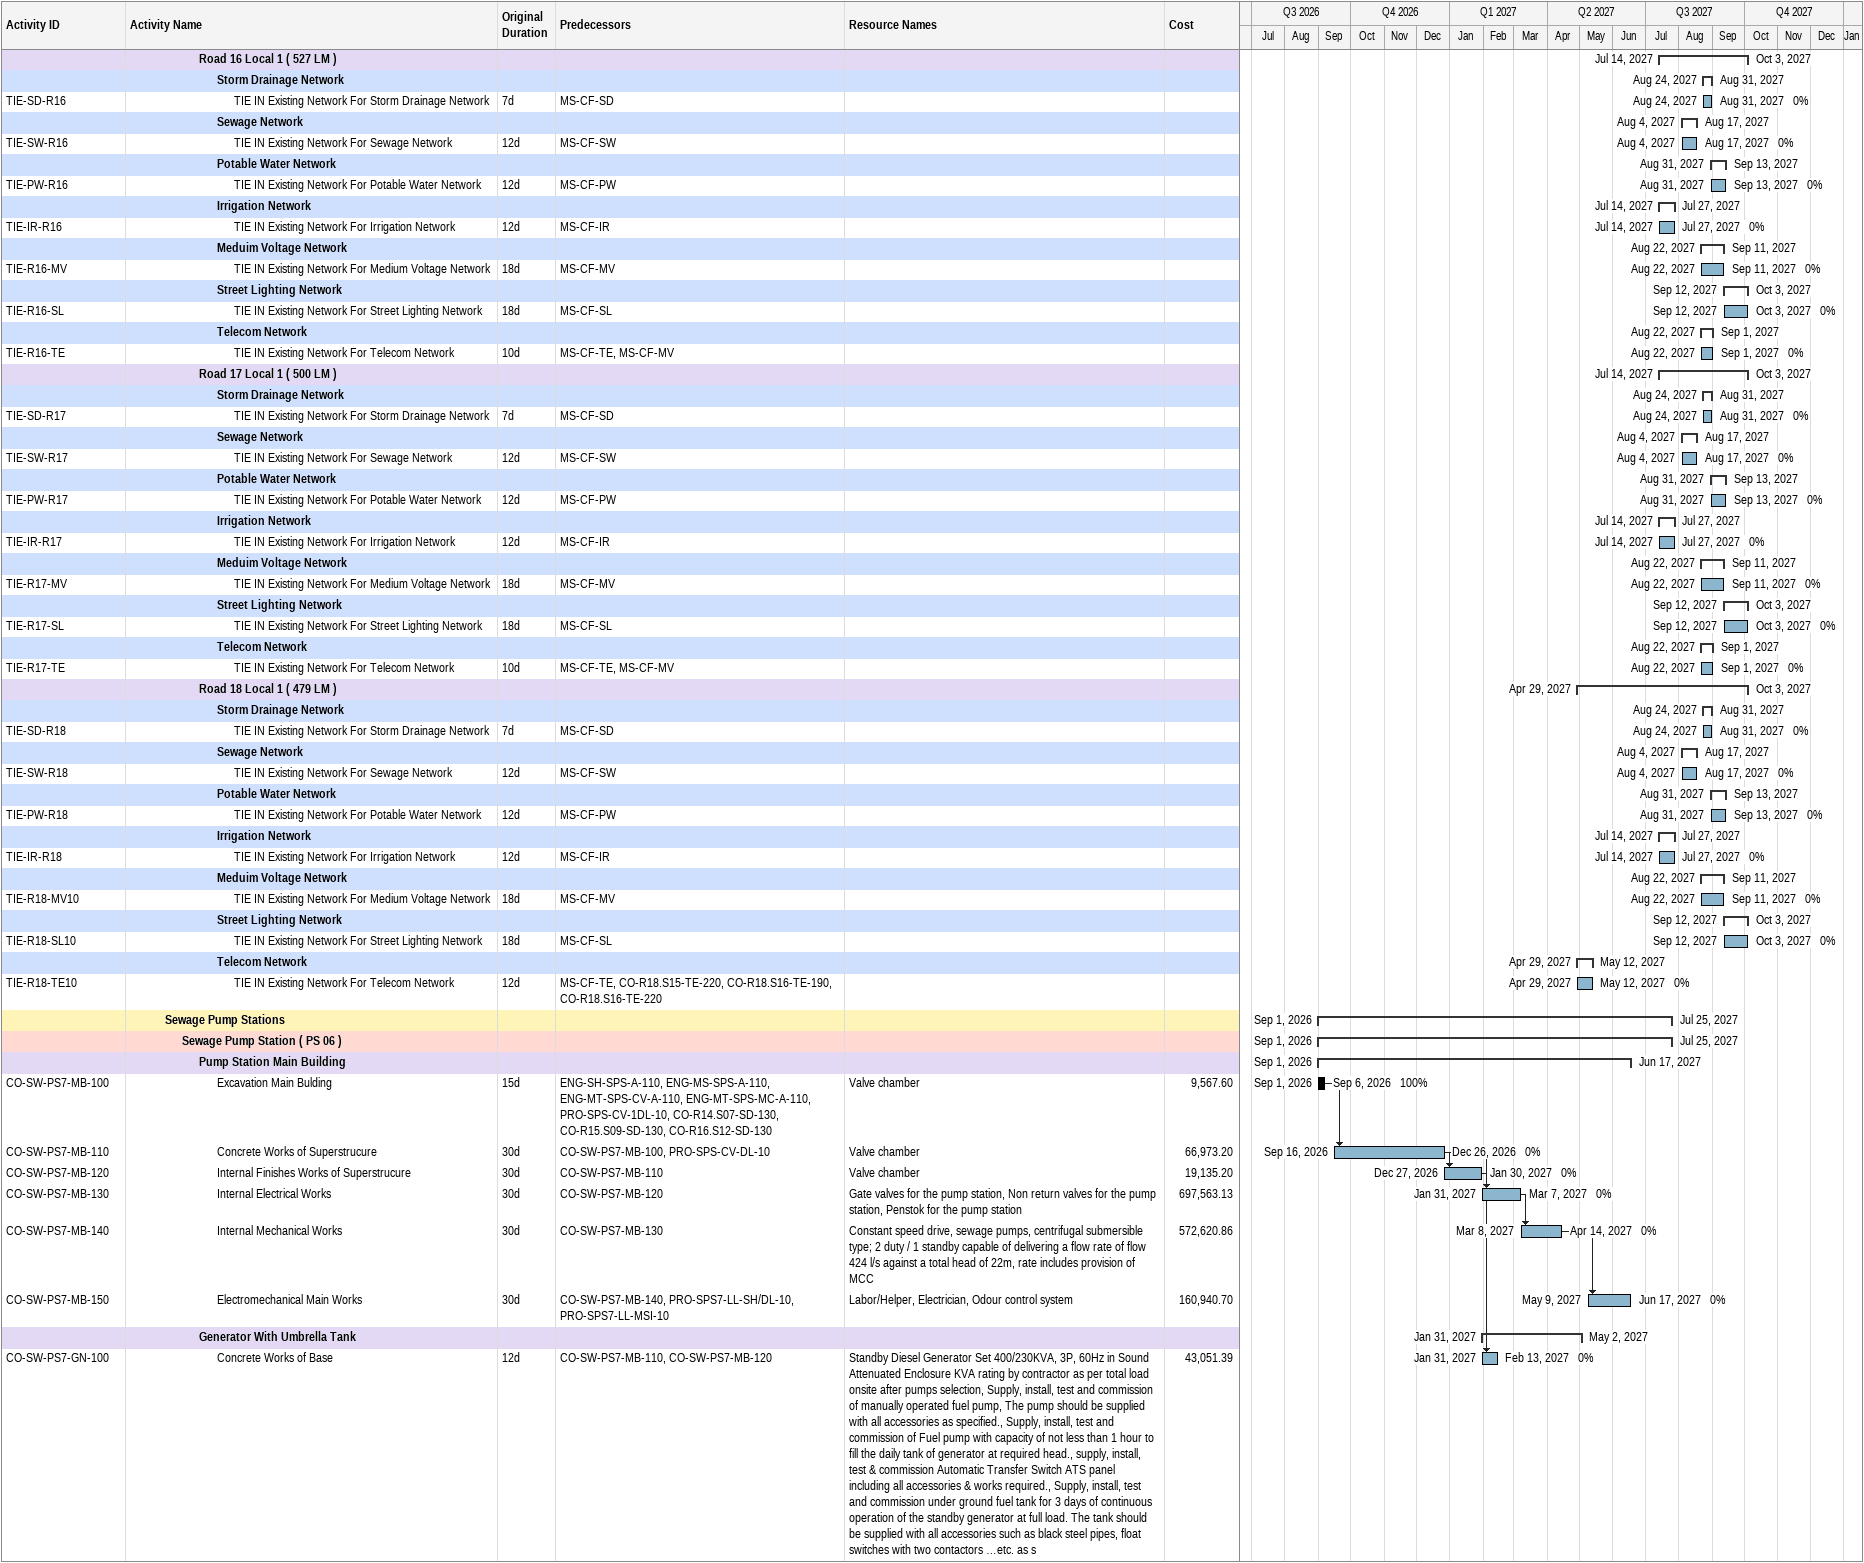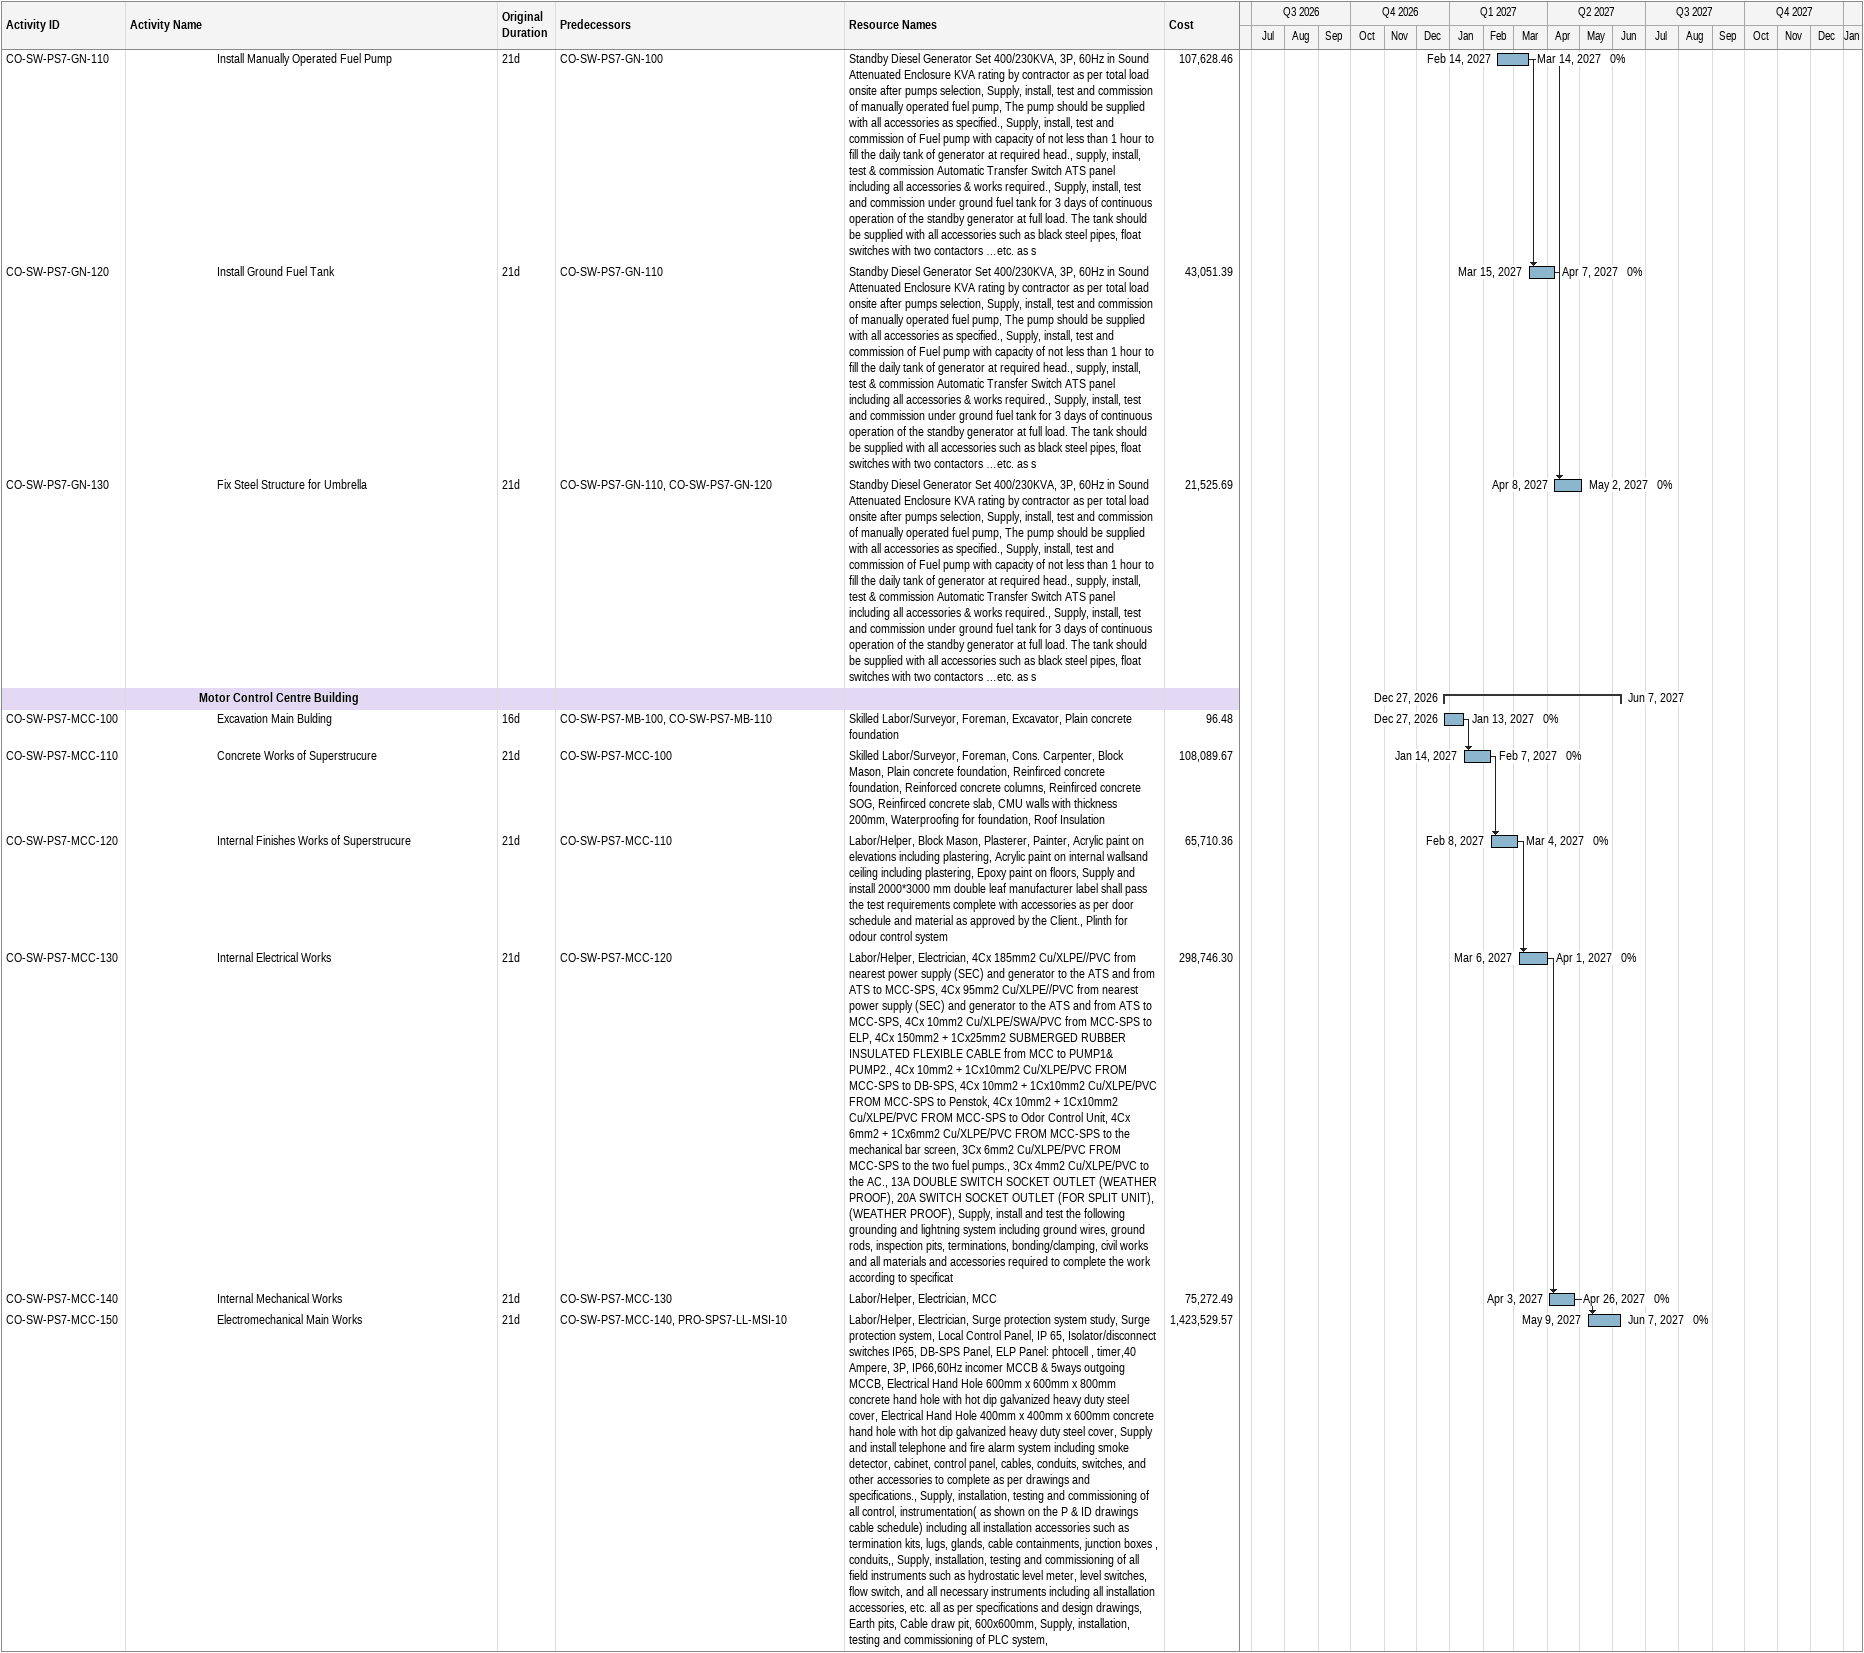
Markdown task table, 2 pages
| ID | Level | Task | Original duration | Start | Finish | Predecessors | Resources | % complete | Cost |
|---|---|---|---|---|---|---|---|---|---|
|  | 5 | **Road 16 Local 1 ( 527 LM )** |  | 2027-07-14 | 2027-10-03 |  |  |  |  |
|  | 6 | **Storm Drainage Network** |  | 2027-08-24 | 2027-08-31 |  |  |  |  |
| TIE-SD-R16 | 7 | TIE IN Existing Network For Storm Drainage Network | 7d | 2027-08-24 | 2027-08-31 | MS-CF-SD |  | 0 |  |
|  | 6 | **Sewage Network** |  | 2027-08-04 | 2027-08-17 |  |  |  |  |
| TIE-SW-R16 | 7 | TIE IN Existing Network For Sewage Network | 12d | 2027-08-04 | 2027-08-17 | MS-CF-SW |  | 0 |  |
|  | 6 | **Potable Water Network** |  | 2027-08-31 | 2027-09-13 |  |  |  |  |
| TIE-PW-R16 | 7 | TIE IN Existing Network For Potable Water Network | 12d | 2027-08-31 | 2027-09-13 | MS-CF-PW |  | 0 |  |
|  | 6 | **Irrigation Network** |  | 2027-07-14 | 2027-07-27 |  |  |  |  |
| TIE-IR-R16 | 7 | TIE IN Existing Network For Irrigation Network | 12d | 2027-07-14 | 2027-07-27 | MS-CF-IR |  | 0 |  |
|  | 6 | **Meduim Voltage Network** |  | 2027-08-22 | 2027-09-11 |  |  |  |  |
| TIE-R16-MV | 7 | TIE IN Existing Network For Medium Voltage Network | 18d | 2027-08-22 | 2027-09-11 | MS-CF-MV |  | 0 |  |
|  | 6 | **Street Lighting Network** |  | 2027-09-12 | 2027-10-03 |  |  |  |  |
| TIE-R16-SL | 7 | TIE IN Existing Network For Street Lighting Network | 18d | 2027-09-12 | 2027-10-03 | MS-CF-SL |  | 0 |  |
|  | 6 | **Telecom Network** |  | 2027-08-22 | 2027-09-01 |  |  |  |  |
| TIE-R16-TE | 7 | TIE IN Existing Network For Telecom Network | 10d | 2027-08-22 | 2027-09-01 | MS-CF-TE, MS-CF-MV |  | 0 |  |
|  | 5 | **Road 17 Local 1 ( 500 LM )** |  | 2027-07-14 | 2027-10-03 |  |  |  |  |
|  | 6 | **Storm Drainage Network** |  | 2027-08-24 | 2027-08-31 |  |  |  |  |
| TIE-SD-R17 | 7 | TIE IN Existing Network For Storm Drainage Network | 7d | 2027-08-24 | 2027-08-31 | MS-CF-SD |  | 0 |  |
|  | 6 | **Sewage Network** |  | 2027-08-04 | 2027-08-17 |  |  |  |  |
| TIE-SW-R17 | 7 | TIE IN Existing Network For Sewage Network | 12d | 2027-08-04 | 2027-08-17 | MS-CF-SW |  | 0 |  |
|  | 6 | **Potable Water Network** |  | 2027-08-31 | 2027-09-13 |  |  |  |  |
| TIE-PW-R17 | 7 | TIE IN Existing Network For Potable Water Network | 12d | 2027-08-31 | 2027-09-13 | MS-CF-PW |  | 0 |  |
|  | 6 | **Irrigation Network** |  | 2027-07-14 | 2027-07-27 |  |  |  |  |
| TIE-IR-R17 | 7 | TIE IN Existing Network For Irrigation Network | 12d | 2027-07-14 | 2027-07-27 | MS-CF-IR |  | 0 |  |
|  | 6 | **Meduim Voltage Network** |  | 2027-08-22 | 2027-09-11 |  |  |  |  |
| TIE-R17-MV | 7 | TIE IN Existing Network For Medium Voltage Network | 18d | 2027-08-22 | 2027-09-11 | MS-CF-MV |  | 0 |  |
|  | 6 | **Street Lighting Network** |  | 2027-09-12 | 2027-10-03 |  |  |  |  |
| TIE-R17-SL | 7 | TIE IN Existing Network For Street Lighting Network | 18d | 2027-09-12 | 2027-10-03 | MS-CF-SL |  | 0 |  |
|  | 6 | **Telecom Network** |  | 2027-08-22 | 2027-09-01 |  |  |  |  |
| TIE-R17-TE | 7 | TIE IN Existing Network For Telecom Network | 10d | 2027-08-22 | 2027-09-01 | MS-CF-TE, MS-CF-MV |  | 0 |  |
|  | 5 | **Road 18 Local 1 ( 479 LM )** |  | 2027-04-29 | 2027-10-03 |  |  |  |  |
|  | 6 | **Storm Drainage Network** |  | 2027-08-24 | 2027-08-31 |  |  |  |  |
| TIE-SD-R18 | 7 | TIE IN Existing Network For Storm Drainage Network | 7d | 2027-08-24 | 2027-08-31 | MS-CF-SD |  | 0 |  |
|  | 6 | **Sewage Network** |  | 2027-08-04 | 2027-08-17 |  |  |  |  |
| TIE-SW-R18 | 7 | TIE IN Existing Network For Sewage Network | 12d | 2027-08-04 | 2027-08-17 | MS-CF-SW |  | 0 |  |
|  | 6 | **Potable Water Network** |  | 2027-08-31 | 2027-09-13 |  |  |  |  |
| TIE-PW-R18 | 7 | TIE IN Existing Network For Potable Water Network | 12d | 2027-08-31 | 2027-09-13 | MS-CF-PW |  | 0 |  |
|  | 6 | **Irrigation Network** |  | 2027-07-14 | 2027-07-27 |  |  |  |  |
| TIE-IR-R18 | 7 | TIE IN Existing Network For Irrigation Network | 12d | 2027-07-14 | 2027-07-27 | MS-CF-IR |  | 0 |  |
|  | 6 | **Meduim Voltage Network** |  | 2027-08-22 | 2027-09-11 |  |  |  |  |
| TIE-R18-MV10 | 7 | TIE IN Existing Network For Medium Voltage Network | 18d | 2027-08-22 | 2027-09-11 | MS-CF-MV |  | 0 |  |
|  | 6 | **Street Lighting Network** |  | 2027-09-12 | 2027-10-03 |  |  |  |  |
| TIE-R18-SL10 | 7 | TIE IN Existing Network For Street Lighting Network | 18d | 2027-09-12 | 2027-10-03 | MS-CF-SL |  | 0 |  |
|  | 6 | **Telecom Network** |  | 2027-04-29 | 2027-05-12 |  |  |  |  |
| TIE-R18-TE10 | 7 | TIE IN Existing Network For Telecom Network | 12d | 2027-04-29 | 2027-05-12 | MS-CF-TE, CO-R18.S15-TE-220, CO-R18.S16-TE-190, CO-R18.S16-TE-220 |  | 0 |  |
|  | 3 | **Sewage Pump Stations** |  | 2026-09-01 | 2027-07-25 |  |  |  |  |
|  | 4 | **Sewage Pump Station ( PS 06 )** |  | 2026-09-01 | 2027-07-25 |  |  |  |  |
|  | 5 | **Pump Station Main Building** |  | 2026-09-01 | 2027-06-17 |  |  |  |  |
| CO-SW-PS7-MB-100 | 6 | Excavation Main Bulding | 15d | 2026-09-01 | 2026-09-06 | ENG-SH-SPS-A-110, ENG-MS-SPS-A-110, ENG-MT-SPS-CV-A-110, ENG-MT-SPS-MC-A-110, PRO-SPS-CV-1DL-10, CO-R14.S07-SD-130, CO-R15.S09-SD-130, CO-R16.S12-SD-130 | Valve chamber | 100 | 9567.60 |
| CO-SW-PS7-MB-110 | 6 | Concrete Works of Superstrucure | 30d | 2026-09-16 | 2026-12-26 | CO-SW-PS7-MB-100, PRO-SPS-CV-DL-10 | Valve chamber | 0 | 66973.20 |
| CO-SW-PS7-MB-120 | 6 | Internal Finishes Works of Superstrucure | 30d | 2026-12-27 | 2027-01-30 | CO-SW-PS7-MB-110 | Valve chamber | 0 | 19135.20 |
| CO-SW-PS7-MB-130 | 6 | Internal Electrical Works | 30d | 2027-01-31 | 2027-03-07 | CO-SW-PS7-MB-120 | Gate valves for the pump station, Non return valves for the pump station, Penstok for the pump station | 0 | 697563.13 |
| CO-SW-PS7-MB-140 | 6 | Internal Mechanical Works | 30d | 2027-03-08 | 2027-04-14 | CO-SW-PS7-MB-130 | Constant speed drive, sewage pumps, centrifugal submersible type; 2 duty / 1 standby capable of delivering a flow rate of flow 424 l/s against a total head of 22m, rate includes provision of MCC | 0 | 572620.86 |
| CO-SW-PS7-MB-150 | 6 | Electromechanical Main Works | 30d | 2027-05-09 | 2027-06-17 | CO-SW-PS7-MB-140, PRO-SPS7-LL-SH/DL-10, PRO-SPS7-LL-MSI-10 | Labor/Helper, Electrician, Odour control system | 0 | 160940.70 |
|  | 5 | **Generator With Umbrella Tank** |  | 2027-01-31 | 2027-05-02 |  |  |  |  |
| CO-SW-PS7-GN-100 | 6 | Concrete Works of Base | 12d | 2027-01-31 | 2027-02-13 | CO-SW-PS7-MB-110, CO-SW-PS7-MB-120 | Standby Diesel Generator Set 400/230KVA, 3P, 60Hz in Sound Attenuated Enclosure KVA rating by contractor as per total load onsite after pumps selection, Supply, install, test and commission of manually operated fuel pump, The pump should be supplied with all accessories as specified., Supply, install, test and commission of Fuel pump with capacity of not less than 1 hour to fill the daily tank of generator at required head., supply, install, test & commission Automatic Transfer Switch ATS panel including all accessories & works required., Supply, install, test and commission under ground fuel tank for 3 days of continuous operation of the standby generator at full load. The tank should be supplied with all accessories such as black steel pipes, float switches with two contactors …etc. as s | 0 | 43051.39 |
| CO-SW-PS7-GN-110 | 6 | Install Manually Operated Fuel Pump | 21d | 2027-02-14 | 2027-03-14 | CO-SW-PS7-GN-100 | Standby Diesel Generator Set 400/230KVA, 3P, 60Hz in Sound Attenuated Enclosure KVA rating by contractor as per total load onsite after pumps selection, Supply, install, test and commission of manually operated fuel pump, The pump should be supplied with all accessories as specified., Supply, install, test and commission of Fuel pump with capacity of not less than 1 hour to fill the daily tank of generator at required head., supply, install, test & commission Automatic Transfer Switch ATS panel including all accessories & works required., Supply, install, test and commission under ground fuel tank for 3 days of continuous operation of the standby generator at full load. The tank should be supplied with all accessories such as black steel pipes, float switches with two contactors …etc. as s | 0 | 107628.46 |
| CO-SW-PS7-GN-120 | 6 | Install Ground Fuel Tank | 21d | 2027-03-15 | 2027-04-07 | CO-SW-PS7-GN-110 | Standby Diesel Generator Set 400/230KVA, 3P, 60Hz in Sound Attenuated Enclosure KVA rating by contractor as per total load onsite after pumps selection, Supply, install, test and commission of manually operated fuel pump, The pump should be supplied with all accessories as specified., Supply, install, test and commission of Fuel pump with capacity of not less than 1 hour to fill the daily tank of generator at required head., supply, install, test & commission Automatic Transfer Switch ATS panel including all accessories & works required., Supply, install, test and commission under ground fuel tank for 3 days of continuous operation of the standby generator at full load. The tank should be supplied with all accessories such as black steel pipes, float switches with two contactors …etc. as s | 0 | 43051.39 |
| CO-SW-PS7-GN-130 | 6 | Fix Steel Structure for Umbrella | 21d | 2027-04-08 | 2027-05-02 | CO-SW-PS7-GN-110, CO-SW-PS7-GN-120 | Standby Diesel Generator Set 400/230KVA, 3P, 60Hz in Sound Attenuated Enclosure KVA rating by contractor as per total load onsite after pumps selection, Supply, install, test and commission of manually operated fuel pump, The pump should be supplied with all accessories as specified., Supply, install, test and commission of Fuel pump with capacity of not less than 1 hour to fill the daily tank of generator at required head., supply, install, test & commission Automatic Transfer Switch ATS panel including all accessories & works required., Supply, install, test and commission under ground fuel tank for 3 days of continuous operation of the standby generator at full load. The tank should be supplied with all accessories such as black steel pipes, float switches with two contactors …etc. as s | 0 | 21525.69 |
|  | 5 | **Motor Control Centre Building** |  | 2026-12-27 | 2027-06-07 |  |  |  |  |
| CO-SW-PS7-MCC-100 | 6 | Excavation Main Bulding | 16d | 2026-12-27 | 2027-01-13 | CO-SW-PS7-MB-100, CO-SW-PS7-MB-110 | Skilled Labor/Surveyor, Foreman, Excavator, Plain concrete foundation | 0 | 96.48 |
| CO-SW-PS7-MCC-110 | 6 | Concrete Works of Superstrucure | 21d | 2027-01-14 | 2027-02-07 | CO-SW-PS7-MCC-100 | Skilled Labor/Surveyor, Foreman, Cons. Carpenter, Block Mason, Plain concrete foundation, Reinfirced concrete foundation, Reinforced concrete columns, Reinfirced concrete SOG, Reinfirced concrete slab, CMU walls with thickness 200mm, Waterproofing for foundation, Roof Insulation | 0 | 108089.67 |
| CO-SW-PS7-MCC-120 | 6 | Internal Finishes Works of Superstrucure | 21d | 2027-02-08 | 2027-03-04 | CO-SW-PS7-MCC-110 | Labor/Helper, Block Mason, Plasterer, Painter, Acrylic paint on elevations including plastering, Acrylic paint on internal wallsand ceiling including plastering, Epoxy paint on floors, Supply and install 2000*3000 mm double leaf manufacturer label shall pass the test requirements complete with accessories as per door schedule and material as approved by the Client., Plinth for odour control system | 0 | 65710.36 |
| CO-SW-PS7-MCC-130 | 6 | Internal Electrical Works | 21d | 2027-03-06 | 2027-04-01 | CO-SW-PS7-MCC-120 | Labor/Helper, Electrician, 4Cx 185mm2 Cu/XLPE//PVC from nearest power supply (SEC) and generator to the ATS and from ATS to MCC-SPS, 4Cx 95mm2 Cu/XLPE//PVC from nearest power supply (SEC) and generator to the ATS and from ATS to MCC-SPS, 4Cx 10mm2 Cu/XLPE/SWA/PVC from MCC-SPS to ELP, 4Cx 150mm2 + 1Cx25mm2 SUBMERGED RUBBER INSULATED FLEXIBLE CABLE from MCC to PUMP1& PUMP2., 4Cx 10mm2 + 1Cx10mm2 Cu/XLPE/PVC FROM MCC-SPS to DB-SPS, 4Cx 10mm2 + 1Cx10mm2 Cu/XLPE/PVC FROM MCC-SPS to Penstok, 4Cx 10mm2 + 1Cx10mm2 Cu/XLPE/PVC FROM MCC-SPS to Odor Control Unit, 4Cx 6mm2 + 1Cx6mm2 Cu/XLPE/PVC FROM MCC-SPS to the mechanical bar screen, 3Cx 6mm2 Cu/XLPE/PVC FROM MCC-SPS to the two fuel pumps., 3Cx 4mm2 Cu/XLPE/PVC to the AC., 13A DOUBLE SWITCH SOCKET OUTLET (WEATHER PROOF), 20A SWITCH SOCKET OUTLET (FOR SPLIT UNIT), (WEATHER PROOF), Supply, install and test the following grounding and lightning system including ground wires, ground rods, inspection pits, terminations, bonding/clamping, civil works and all materials and accessories required to complete the work according to specificat | 0 | 298746.30 |
| CO-SW-PS7-MCC-140 | 6 | Internal Mechanical Works | 21d | 2027-04-03 | 2027-04-26 | CO-SW-PS7-MCC-130 | Labor/Helper, Electrician, MCC | 0 | 75272.49 |
| CO-SW-PS7-MCC-150 | 6 | Electromechanical Main Works | 21d | 2027-05-09 | 2027-06-07 | CO-SW-PS7-MCC-140, PRO-SPS7-LL-MSI-10 | Labor/Helper, Electrician, Surge protection system study, Surge protection system, Local Control Panel, IP 65, Isolator/disconnect switches IP65, DB-SPS Panel, ELP Panel: phtocell , timer,40 Ampere, 3P, IP66,60Hz incomer MCCB & 5ways outgoing MCCB, Electrical Hand Hole 600mm x 600mm x 800mm concrete hand hole with hot dip galvanized heavy duty steel cover, Electrical Hand Hole 400mm x 400mm x 600mm concrete hand hole with hot dip galvanized heavy duty steel cover, Supply and install telephone and fire alarm system including smoke detector, cabinet, control panel, cables, conduits, switches, and other accessories to complete as per drawings and specifications., Supply, installation, testing and commissioning of all control, instrumentation( as shown on the P & ID drawings cable schedule) including all installation accessories such as termination kits, lugs, glands, cable containments, junction boxes , conduits,, Supply, installation, testing and commissioning of all field instruments such as hydrostatic level meter, level switches, flow switch, and all necessary instruments including all installation accessories, etc. all as per specifications and design drawings, Earth pits, Cable draw pit, 600x600mm, Supply, installation, testing and commissioning of PLC system, | 0 | 1423529.57 |
